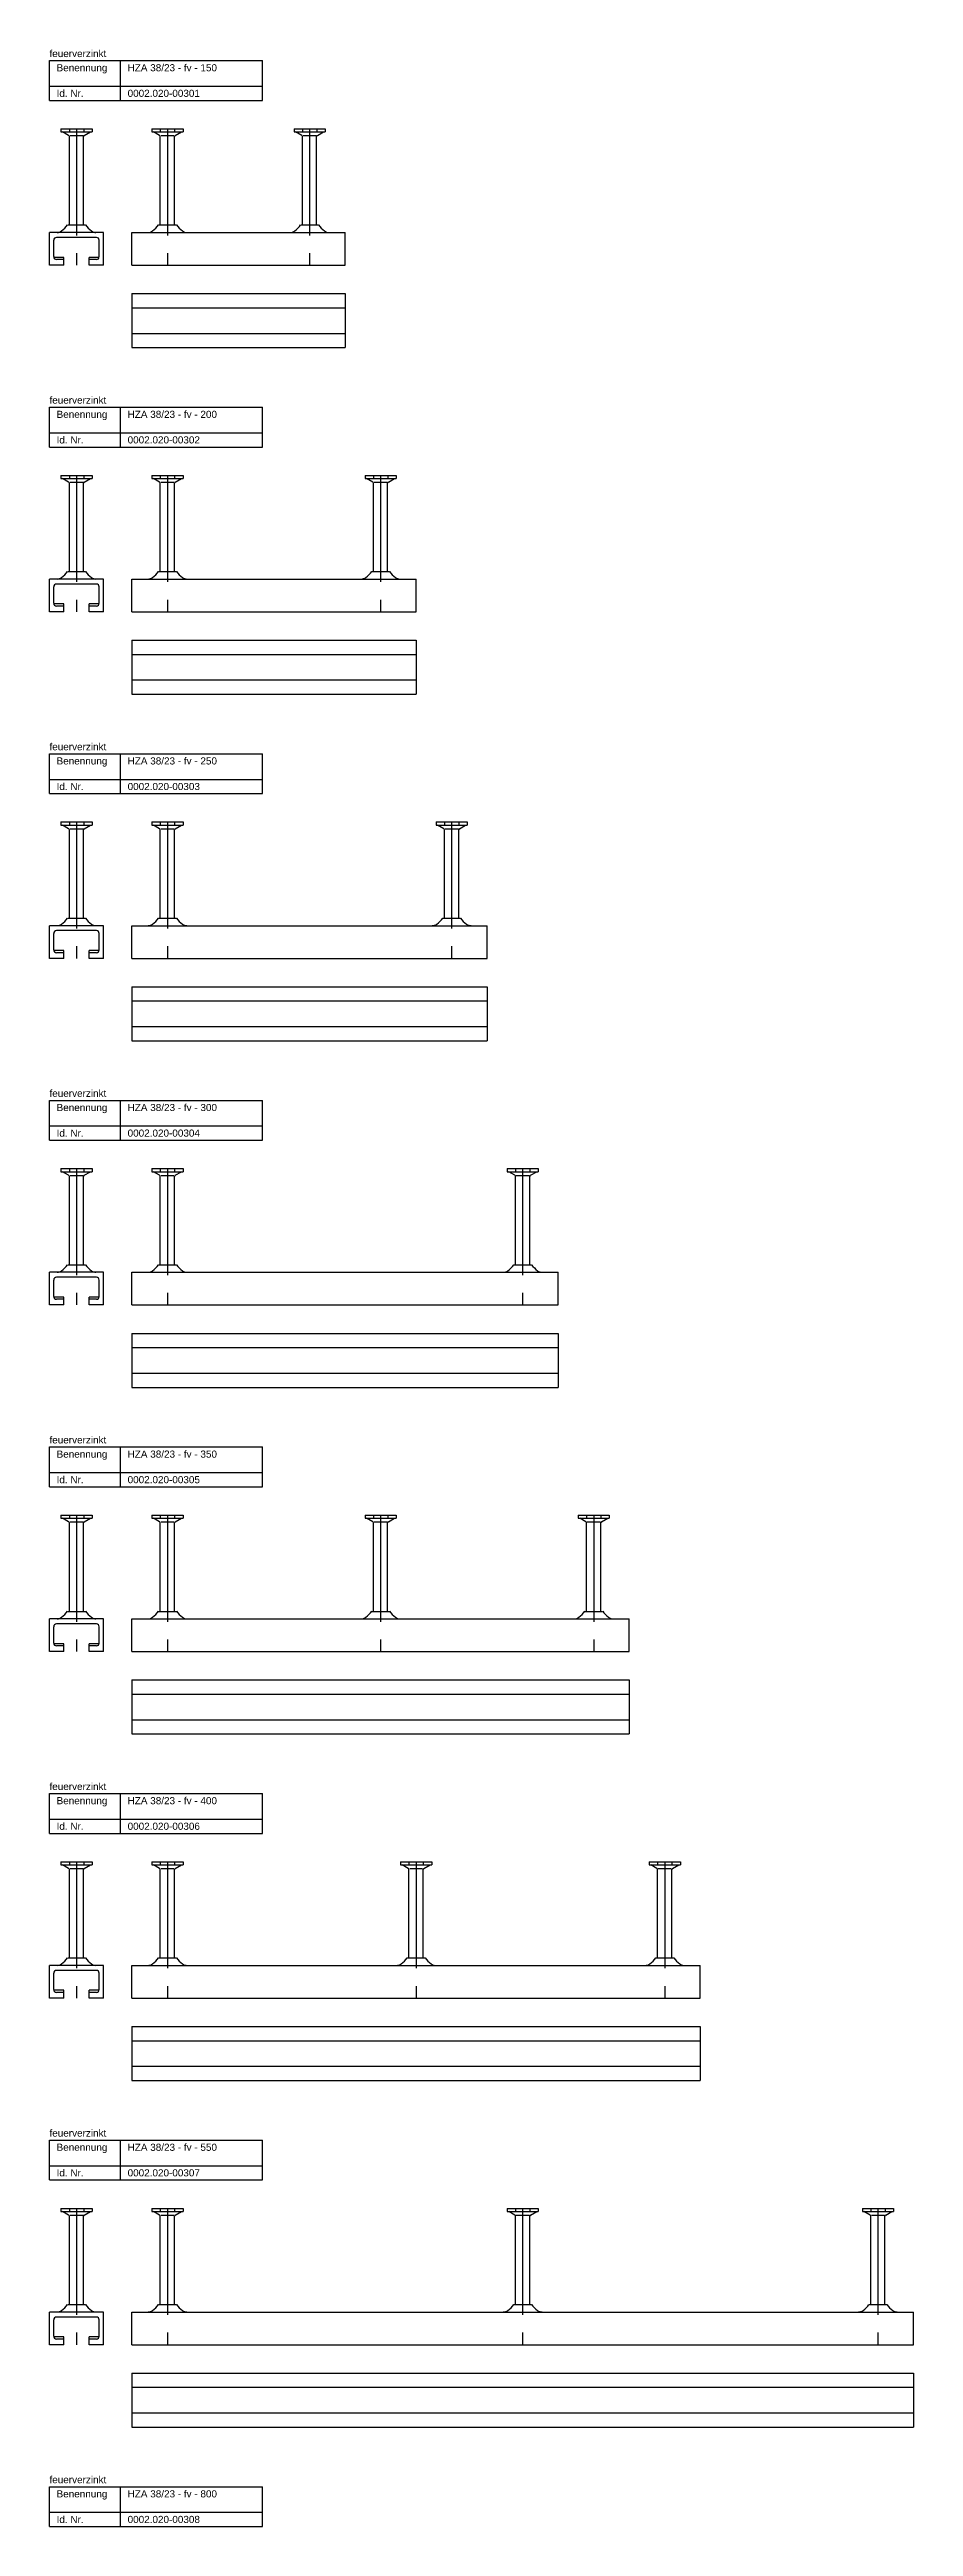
# Model space of a CAD drawing. Header units: millimetres. Extents: x -218 to 5910, y -4299 to 2743.
# Drawn here: x -218 to 390, y 999 to 2743 of the extents above; entities that cross this region are included whole.
import ezdxf

# ---------------------------------------------------------------- set-up
doc = ezdxf.new("R2010")
doc.units = ezdxf.units.MM
doc.header["$LTSCALE"] = 10
doc.linetypes.add('MITTE2', pattern=[1.125, 0.75, -0.125, 0.125, -0.125])
doc.layers.add('HALFEN', color=2, linetype='CONTINUOUS')
doc.styles.add('ARIAL50', font='ARIAL.TTF', dxfattribs={"height": 5})

msp = doc.modelspace()

# ---------------------------------------------------------------- linework, layer by layer
at = {"layer": 'HALFEN'}
for p, q in [((-217.8, 2735.2), (-67.8, 2735.2)), ((-217.8, 2707.2), (-217.8, 2735.2)), ((-167.8, 2707.2), (-167.8, 2735.2)), ((-67.8, 2707.2), (-67.8, 2735.2)), ((-217.8, 2717.2), (-67.8, 2717.2)), ((-217.8, 2707.2), (-67.8, 2707.2)), ((-209.7, 2687.2), (-187.8, 2687.2)), ((-209.7, 2687.2), (-209.7, 2685)), ((-203.8, 2687.2), (-203.8, 2685)), ((-193.7, 2687.2), (-193.7, 2685)), ((-187.8, 2687.2), (-187.8, 2685)), ((-145.7, 2687.2), (-123.8, 2687.2)), ((-145.7, 2687.2), (-145.7, 2685)), ((-139.8, 2687.2), (-139.8, 2685)), ((-129.7, 2687.2), (-129.7, 2685)), ((-123.8, 2687.2), (-123.8, 2685)), ((-45.7, 2687.2), (-23.8, 2687.2)), ((-45.7, 2687.2), (-45.7, 2685)), ((-39.8, 2687.2), (-39.8, 2685)), ((-29.7, 2687.2), (-29.7, 2685)), ((-23.8, 2687.2), (-23.8, 2685)), ((-209.7, 2685), (-187.8, 2685)), ((-204.3, 2682.5), (-208.6, 2685)), ((-203.8, 2619.5), (-203.8, 2681.7)), ((-194.2, 2682.2), (-203.3, 2682.2)), ((-193.8, 2619.5), (-193.8, 2681.7)), ((-193.3, 2682.5), (-188.9, 2685)), ((-145.7, 2685), (-123.8, 2685)), ((-140.3, 2682.5), (-144.6, 2685)), ((-139.8, 2619.5), (-139.8, 2681.7)), ((-130.2, 2682.2), (-139.3, 2682.2)), ((-129.8, 2619.5), (-129.8, 2681.7)), ((-129.3, 2682.5), (-124.9, 2685)), ((-45.7, 2685), (-23.8, 2685)), ((-40.2, 2682.5), (-44.6, 2685)), ((-39.8, 2619.5), (-39.8, 2681.7)), ((-30.2, 2682.2), (-39.3, 2682.2)), ((-29.8, 2619.5), (-29.8, 2681.7)), ((-29.2, 2682.5), (-24.9, 2685)), ((-205, 2619.5), (-192.5, 2619.5)), ((-141, 2619.5), (-128.5, 2619.5)), ((-41, 2619.5), (-28.5, 2619.5)), ((-179.8, 2614.2), (-217.8, 2614.2)), ((-217.8, 2591.2), (-217.8, 2614.2)), ((-214.8, 2597.2), (-214.8, 2608.7)), ((-184.8, 2610.7), (-212.8, 2610.7)), ((-182.8, 2597.2), (-182.8, 2608.7)), ((-179.8, 2591.2), (-179.8, 2614.2)), ((-159.8, 2614.2), (-9.8, 2614.2)), ((-159.8, 2591.2), (-159.8, 2614.2)), ((-9.8, 2591.2), (-9.8, 2614.2)), ((-207.8, 2591.2), (-217.8, 2591.2)), ((-207.8, 2596.7), (-214.7, 2596.7)), ((-207.8, 2595.2), (-212.8, 2595.2)), ((-207.8, 2591.2), (-207.8, 2596.7)), ((-189.8, 2591.2), (-189.8, 2596.7)), ((-184.8, 2595.2), (-189.8, 2595.2)), ((-179.8, 2591.2), (-189.8, 2591.2)), ((-182.8, 2596.7), (-189.8, 2596.7)), ((-159.8, 2591.2), (-9.8, 2591.2)), ((-159.8, 2571.2), (-9.8, 2571.2)), ((-159.8, 2571.2), (-159.8, 2533.2)), ((-9.8, 2571.2), (-9.8, 2533.2)), ((-159.8, 2561.2), (-9.8, 2561.2)), ((-159.8, 2543.2), (-9.8, 2543.2)), ((-159.8, 2533.2), (-9.8, 2533.2)), ((-217.8, 2491.2), (-67.8, 2491.2)), ((-217.8, 2463.2), (-217.8, 2491.2)), ((-167.8, 2463.2), (-167.8, 2491.2)), ((-67.8, 2463.2), (-67.8, 2491.2)), ((-217.8, 2473.2), (-67.8, 2473.2)), ((-217.8, 2463.2), (-67.8, 2463.2)), ((-209.7, 2443.2), (-187.8, 2443.2)), ((-209.7, 2443.2), (-209.7, 2441)), ((-203.8, 2443.2), (-203.8, 2441)), ((-193.7, 2443.2), (-193.7, 2441)), ((-187.8, 2443.2), (-187.8, 2441)), ((-145.7, 2443.2), (-123.8, 2443.2)), ((-145.7, 2443.2), (-145.7, 2441)), ((-139.8, 2443.2), (-139.8, 2441)), ((-129.7, 2443.2), (-129.7, 2441)), ((-123.8, 2443.2), (-123.8, 2441)), ((4.3, 2443.2), (26.2, 2443.2)), ((4.3, 2443.2), (4.3, 2441)), ((10.2, 2443.2), (10.2, 2441)), ((20.3, 2443.2), (20.3, 2441)), ((26.2, 2443.2), (26.2, 2441)), ((-209.7, 2441), (-187.8, 2441)), ((-204.3, 2438.5), (-208.6, 2441)), ((-203.8, 2375.5), (-203.8, 2437.7)), ((-194.2, 2438.2), (-203.3, 2438.2)), ((-193.8, 2375.5), (-193.8, 2437.7)), ((-193.3, 2438.5), (-188.9, 2441)), ((-145.7, 2441), (-123.8, 2441)), ((-140.3, 2438.5), (-144.6, 2441)), ((-139.8, 2375.5), (-139.8, 2437.7)), ((-130.2, 2438.2), (-139.3, 2438.2)), ((-129.8, 2375.5), (-129.8, 2437.7)), ((-129.3, 2438.5), (-124.9, 2441)), ((4.3, 2441), (26.2, 2441)), ((9.7, 2438.5), (5.4, 2441)), ((10.2, 2375.5), (10.2, 2437.7)), ((19.8, 2438.2), (10.7, 2438.2)), ((20.2, 2375.5), (20.2, 2437.7)), ((20.7, 2438.5), (25.1, 2441)), ((-205, 2375.5), (-192.5, 2375.5)), ((-141, 2375.5), (-128.5, 2375.5)), ((9, 2375.5), (21.5, 2375.5)), ((-179.8, 2370.2), (-217.8, 2370.2)), ((-217.8, 2347.2), (-217.8, 2370.2)), ((-214.8, 2353.2), (-214.8, 2364.7)), ((-184.8, 2366.7), (-212.8, 2366.7)), ((-182.8, 2353.2), (-182.8, 2364.7)), ((-179.8, 2347.2), (-179.8, 2370.2)), ((-159.8, 2370.2), (40.2, 2370.2)), ((-159.8, 2347.2), (-159.8, 2370.2)), ((40.2, 2347.2), (40.2, 2370.2)), ((-207.8, 2347.2), (-217.8, 2347.2)), ((-207.8, 2352.7), (-214.7, 2352.7)), ((-207.8, 2351.2), (-212.8, 2351.2)), ((-207.8, 2347.2), (-207.8, 2352.7)), ((-182.8, 2352.7), (-189.8, 2352.7)), ((-189.8, 2347.2), (-189.8, 2352.7)), ((-184.8, 2351.2), (-189.8, 2351.2)), ((-179.8, 2347.2), (-189.8, 2347.2)), ((-159.8, 2347.2), (40.2, 2347.2)), ((-159.8, 2327.2), (40.2, 2327.2)), ((-159.8, 2327.2), (-159.8, 2289.2)), ((40.2, 2327.2), (40.2, 2289.2)), ((-159.8, 2317.2), (40.2, 2317.2)), ((-159.8, 2299.2), (40.2, 2299.2)), ((-159.8, 2289.2), (40.2, 2289.2)), ((-217.8, 2247.2), (-67.8, 2247.2)), ((-217.8, 2219.2), (-217.8, 2247.2)), ((-167.8, 2219.2), (-167.8, 2247.2)), ((-67.8, 2219.2), (-67.8, 2247.2)), ((-217.8, 2229.2), (-67.8, 2229.2)), ((-217.8, 2219.2), (-67.8, 2219.2)), ((-209.7, 2199.2), (-187.8, 2199.2)), ((-209.7, 2199.2), (-209.7, 2197)), ((-203.8, 2199.2), (-203.8, 2197)), ((-193.7, 2199.2), (-193.7, 2197)), ((-187.8, 2199.2), (-187.8, 2197)), ((-145.7, 2199.2), (-123.8, 2199.2)), ((-145.7, 2199.2), (-145.7, 2197)), ((-139.8, 2199.2), (-139.8, 2197)), ((-129.7, 2199.2), (-129.7, 2197)), ((-123.8, 2199.2), (-123.8, 2197)), ((54.3, 2199.2), (76.2, 2199.2)), ((54.3, 2199.2), (54.3, 2197)), ((60.2, 2199.2), (60.2, 2197)), ((70.3, 2199.2), (70.3, 2197)), ((76.2, 2199.2), (76.2, 2197)), ((-209.7, 2197), (-187.8, 2197)), ((-204.3, 2194.5), (-208.6, 2197)), ((-203.8, 2131.5), (-203.8, 2193.7)), ((-194.2, 2194.2), (-203.3, 2194.2)), ((-193.8, 2131.5), (-193.8, 2193.7)), ((-193.3, 2194.5), (-188.9, 2197)), ((-145.7, 2197), (-123.8, 2197)), ((-140.3, 2194.5), (-144.6, 2197)), ((-139.8, 2131.5), (-139.8, 2193.7)), ((-130.2, 2194.2), (-139.3, 2194.2)), ((-129.8, 2131.5), (-129.8, 2193.7)), ((-129.3, 2194.5), (-124.9, 2197)), ((54.3, 2197), (76.2, 2197)), ((59.7, 2194.5), (55.4, 2197)), ((60.2, 2131.5), (60.2, 2193.7)), ((69.8, 2194.2), (60.7, 2194.2)), ((70.2, 2131.5), (70.2, 2193.7)), ((70.7, 2194.5), (75.1, 2197)), ((-205, 2131.5), (-192.5, 2131.5)), ((-141, 2131.5), (-128.5, 2131.5)), ((59, 2131.5), (71.5, 2131.5)), ((-179.8, 2126.2), (-217.8, 2126.2)), ((-217.8, 2103.2), (-217.8, 2126.2)), ((-214.8, 2109.2), (-214.8, 2120.7)), ((-184.8, 2122.7), (-212.8, 2122.7)), ((-182.8, 2109.2), (-182.8, 2120.7)), ((-179.8, 2103.2), (-179.8, 2126.2)), ((-159.8, 2126.2), (90.2, 2126.2)), ((-159.8, 2103.2), (-159.8, 2126.2)), ((90.2, 2103.2), (90.2, 2126.2)), ((-207.8, 2103.2), (-217.8, 2103.2)), ((-207.8, 2108.7), (-214.7, 2108.7)), ((-207.8, 2107.2), (-212.8, 2107.2)), ((-207.8, 2103.2), (-207.8, 2108.7)), ((-189.8, 2103.2), (-189.8, 2108.7)), ((-182.8, 2108.7), (-189.8, 2108.7)), ((-184.8, 2107.2), (-189.8, 2107.2)), ((-179.8, 2103.2), (-189.8, 2103.2)), ((-159.8, 2103.2), (90.2, 2103.2)), ((-159.8, 2083.2), (90.2, 2083.2)), ((-159.8, 2083.2), (-159.8, 2045.2)), ((90.2, 2083.2), (90.2, 2045.2)), ((-159.8, 2073.2), (90.2, 2073.2)), ((-159.8, 2055.2), (90.2, 2055.2)), ((-159.8, 2045.2), (90.2, 2045.2)), ((-217.8, 2003.2), (-67.8, 2003.2)), ((-217.8, 1975.2), (-217.8, 2003.2)), ((-167.8, 1975.2), (-167.8, 2003.2)), ((-67.8, 1975.2), (-67.8, 2003.2)), ((-217.8, 1985.2), (-67.8, 1985.2)), ((-217.8, 1975.2), (-67.8, 1975.2)), ((-209.7, 1955.2), (-187.8, 1955.2)), ((-209.7, 1955.2), (-209.7, 1953)), ((-209.7, 1953), (-187.8, 1953)), ((-204.3, 1950.5), (-208.6, 1953)), ((-203.8, 1955.2), (-203.8, 1953)), ((-193.7, 1955.2), (-193.7, 1953)), ((-193.3, 1950.5), (-188.9, 1953)), ((-187.8, 1955.2), (-187.8, 1953)), ((-145.7, 1955.2), (-123.8, 1955.2)), ((-145.7, 1955.2), (-145.7, 1953)), ((-145.7, 1953), (-123.8, 1953)), ((-140.3, 1950.5), (-144.6, 1953)), ((-139.8, 1955.2), (-139.8, 1953)), ((-129.7, 1955.2), (-129.7, 1953)), ((-129.3, 1950.5), (-124.9, 1953)), ((-123.8, 1955.2), (-123.8, 1953)), ((104.3, 1955.2), (126.2, 1955.2)), ((104.3, 1955.2), (104.3, 1953)), ((104.3, 1953), (126.2, 1953)), ((109.7, 1950.5), (105.4, 1953)), ((110.2, 1955.2), (110.2, 1953)), ((120.3, 1955.2), (120.3, 1953)), ((120.7, 1950.5), (125.1, 1953)), ((126.2, 1955.2), (126.2, 1953)), ((-203.8, 1887.5), (-203.8, 1949.7)), ((-194.2, 1950.2), (-203.3, 1950.2)), ((-193.8, 1887.5), (-193.8, 1949.7)), ((-139.8, 1887.5), (-139.8, 1949.7)), ((-130.2, 1950.2), (-139.3, 1950.2)), ((-129.8, 1887.5), (-129.8, 1949.7)), ((110.2, 1887.5), (110.2, 1949.7)), ((119.8, 1950.2), (110.7, 1950.2)), ((120.2, 1887.5), (120.2, 1949.7)), ((-205, 1887.5), (-192.5, 1887.5)), ((-141, 1887.5), (-128.5, 1887.5)), ((109, 1887.5), (121.5, 1887.5)), ((-179.8, 1882.2), (-217.8, 1882.2)), ((-217.8, 1859.2), (-217.8, 1882.2)), ((-214.8, 1865.2), (-214.8, 1876.7)), ((-184.8, 1878.7), (-212.8, 1878.7)), ((-182.8, 1865.2), (-182.8, 1876.7)), ((-179.8, 1859.2), (-179.8, 1882.2)), ((-159.8, 1882.2), (140.2, 1882.2)), ((-159.8, 1859.2), (-159.8, 1882.2)), ((140.2, 1859.2), (140.2, 1882.2)), ((-207.8, 1859.2), (-217.8, 1859.2)), ((-207.8, 1864.7), (-214.7, 1864.7)), ((-207.8, 1863.2), (-212.8, 1863.2)), ((-207.8, 1859.2), (-207.8, 1864.7)), ((-189.8, 1859.2), (-189.8, 1864.7)), ((-182.8, 1864.7), (-189.8, 1864.7)), ((-184.8, 1863.2), (-189.8, 1863.2)), ((-179.8, 1859.2), (-189.8, 1859.2)), ((-159.8, 1859.2), (140.2, 1859.2)), ((-159.8, 1839.2), (140.2, 1839.2)), ((-159.8, 1839.2), (-159.8, 1801.2)), ((140.2, 1839.2), (140.2, 1801.2)), ((-159.8, 1829.2), (140.2, 1829.2)), ((-159.8, 1811.2), (140.2, 1811.2)), ((-159.8, 1801.2), (140.2, 1801.2)), ((-217.8, 1759.2), (-67.8, 1759.2)), ((-217.8, 1731.2), (-217.8, 1759.2)), ((-167.8, 1731.2), (-167.8, 1759.2)), ((-67.8, 1731.2), (-67.8, 1759.2)), ((-217.8, 1741.2), (-67.8, 1741.2)), ((-217.8, 1731.2), (-67.8, 1731.2)), ((-209.7, 1711.2), (-187.8, 1711.2)), ((-209.7, 1711.2), (-209.7, 1709)), ((-209.7, 1709), (-187.8, 1709)), ((-204.3, 1706.5), (-208.6, 1709)), ((-203.8, 1711.2), (-203.8, 1709)), ((-193.7, 1711.2), (-193.7, 1709)), ((-193.3, 1706.5), (-188.9, 1709)), ((-187.8, 1711.2), (-187.8, 1709)), ((-145.7, 1711.2), (-123.8, 1711.2)), ((-145.7, 1711.2), (-145.7, 1709)), ((-145.7, 1709), (-123.8, 1709)), ((-140.3, 1706.5), (-144.6, 1709)), ((-139.8, 1711.2), (-139.8, 1709)), ((-129.7, 1711.2), (-129.7, 1709)), ((-129.3, 1706.5), (-124.9, 1709)), ((-123.8, 1711.2), (-123.8, 1709)), ((4.3, 1711.2), (26.2, 1711.2)), ((4.3, 1711.2), (4.3, 1709)), ((4.3, 1709), (26.2, 1709)), ((9.7, 1706.5), (5.4, 1709)), ((10.2, 1711.2), (10.2, 1709)), ((20.3, 1711.2), (20.3, 1709)), ((20.7, 1706.5), (25.1, 1709)), ((26.2, 1711.2), (26.2, 1709)), ((154.3, 1711.2), (176.2, 1711.2)), ((154.3, 1711.2), (154.3, 1709)), ((154.3, 1709), (176.2, 1709)), ((159.7, 1706.5), (155.4, 1709)), ((160.2, 1711.2), (160.2, 1709)), ((170.3, 1711.2), (170.3, 1709)), ((170.7, 1706.5), (175.1, 1709)), ((176.2, 1711.2), (176.2, 1709)), ((-203.8, 1643.5), (-203.8, 1705.7)), ((-194.2, 1706.2), (-203.3, 1706.2)), ((-193.8, 1643.5), (-193.8, 1705.7)), ((-139.8, 1643.5), (-139.8, 1705.7)), ((-130.2, 1706.2), (-139.3, 1706.2)), ((-129.8, 1643.5), (-129.8, 1705.7)), ((10.2, 1643.5), (10.2, 1705.7)), ((19.8, 1706.2), (10.7, 1706.2)), ((20.2, 1643.5), (20.2, 1705.7)), ((160.2, 1643.5), (160.2, 1705.7)), ((169.8, 1706.2), (160.7, 1706.2)), ((170.2, 1643.5), (170.2, 1705.7)), ((-205, 1643.5), (-192.5, 1643.5)), ((-141, 1643.5), (-128.5, 1643.5)), ((9, 1643.5), (21.5, 1643.5)), ((159, 1643.5), (171.5, 1643.5)), ((-179.8, 1638.2), (-217.8, 1638.2)), ((-217.8, 1615.2), (-217.8, 1638.2)), ((-214.8, 1621.2), (-214.8, 1632.7)), ((-184.8, 1634.7), (-212.8, 1634.7)), ((-182.8, 1621.2), (-182.8, 1632.7)), ((-179.8, 1615.2), (-179.8, 1638.2)), ((-159.8, 1638.2), (190.2, 1638.2)), ((-159.8, 1615.2), (-159.8, 1638.2)), ((190.2, 1615.2), (190.2, 1638.2)), ((-207.8, 1615.2), (-217.8, 1615.2)), ((-207.8, 1620.7), (-214.7, 1620.7)), ((-207.8, 1619.2), (-212.8, 1619.2)), ((-207.8, 1615.2), (-207.8, 1620.7)), ((-189.8, 1615.2), (-189.8, 1620.7)), ((-182.8, 1620.7), (-189.8, 1620.7)), ((-184.8, 1619.2), (-189.8, 1619.2)), ((-179.8, 1615.2), (-189.8, 1615.2)), ((-159.8, 1615.2), (190.2, 1615.2)), ((-159.8, 1595.2), (190.2, 1595.2)), ((-159.8, 1595.2), (-159.8, 1557.2)), ((190.2, 1595.2), (190.2, 1557.2)), ((-159.8, 1585.2), (190.2, 1585.2)), ((-159.8, 1567.2), (190.2, 1567.2)), ((-159.8, 1557.2), (190.2, 1557.2)), ((-217.8, 1515.2), (-67.8, 1515.2)), ((-217.8, 1487.2), (-217.8, 1515.2)), ((-167.8, 1487.2), (-167.8, 1515.2)), ((-67.8, 1487.2), (-67.8, 1515.2)), ((-217.8, 1497.2), (-67.8, 1497.2)), ((-217.8, 1487.2), (-67.8, 1487.2)), ((-209.7, 1467.2), (-187.8, 1467.2)), ((-209.7, 1467.2), (-209.7, 1465)), ((-209.7, 1465), (-187.8, 1465)), ((-204.3, 1462.5), (-208.6, 1465)), ((-203.8, 1467.2), (-203.8, 1465)), ((-193.7, 1467.2), (-193.7, 1465)), ((-193.3, 1462.5), (-188.9, 1465)), ((-187.8, 1467.2), (-187.8, 1465)), ((-145.7, 1467.2), (-123.8, 1467.2)), ((-145.7, 1467.2), (-145.7, 1465)), ((-145.7, 1465), (-123.8, 1465)), ((-140.3, 1462.5), (-144.6, 1465)), ((-139.8, 1467.2), (-139.8, 1465)), ((-129.7, 1467.2), (-129.7, 1465)), ((-129.3, 1462.5), (-124.9, 1465)), ((-123.8, 1467.2), (-123.8, 1465)), ((29.3, 1467.2), (51.2, 1467.2)), ((29.3, 1467.2), (29.3, 1465)), ((29.3, 1465), (51.2, 1465)), ((34.7, 1462.5), (30.4, 1465)), ((35.2, 1467.2), (35.2, 1465)), ((45.3, 1467.2), (45.3, 1465)), ((45.7, 1462.5), (50.1, 1465)), ((51.2, 1467.2), (51.2, 1465)), ((204.3, 1467.2), (226.2, 1467.2)), ((204.3, 1467.2), (204.3, 1465)), ((204.3, 1465), (226.2, 1465)), ((209.7, 1462.5), (205.4, 1465)), ((210.2, 1467.2), (210.2, 1465)), ((220.3, 1467.2), (220.3, 1465)), ((220.7, 1462.5), (225.1, 1465)), ((226.2, 1467.2), (226.2, 1465)), ((-203.8, 1399.5), (-203.8, 1461.7)), ((-194.2, 1462.2), (-203.3, 1462.2)), ((-193.8, 1399.5), (-193.8, 1461.7)), ((-139.8, 1399.5), (-139.8, 1461.7)), ((-130.2, 1462.2), (-139.3, 1462.2)), ((-129.8, 1399.5), (-129.8, 1461.7)), ((35.2, 1399.5), (35.2, 1461.7)), ((44.8, 1462.2), (35.7, 1462.2)), ((45.2, 1399.5), (45.2, 1461.7)), ((210.2, 1399.5), (210.2, 1461.7)), ((219.8, 1462.2), (210.7, 1462.2)), ((220.2, 1399.5), (220.2, 1461.7)), ((-205, 1399.5), (-192.5, 1399.5)), ((-141, 1399.5), (-128.5, 1399.5)), ((34, 1399.5), (46.5, 1399.5)), ((209, 1399.5), (221.5, 1399.5)), ((-179.8, 1394.2), (-217.8, 1394.2)), ((-217.8, 1371.2), (-217.8, 1394.2)), ((-214.8, 1377.2), (-214.8, 1388.7)), ((-184.8, 1390.7), (-212.8, 1390.7)), ((-182.8, 1377.2), (-182.8, 1388.7)), ((-179.8, 1371.2), (-179.8, 1394.2)), ((-159.8, 1394.2), (240.2, 1394.2)), ((-159.8, 1371.2), (-159.8, 1394.2)), ((240.2, 1371.2), (240.2, 1394.2)), ((-207.8, 1371.2), (-217.8, 1371.2)), ((-207.8, 1376.7), (-214.7, 1376.7)), ((-207.8, 1375.2), (-212.8, 1375.2)), ((-207.8, 1371.2), (-207.8, 1376.7)), ((-189.8, 1371.2), (-189.8, 1376.7)), ((-182.8, 1376.7), (-189.8, 1376.7)), ((-184.8, 1375.2), (-189.8, 1375.2)), ((-179.8, 1371.2), (-189.8, 1371.2)), ((-159.8, 1371.2), (240.2, 1371.2)), ((-159.8, 1351.2), (240.2, 1351.2)), ((-159.8, 1351.2), (-159.8, 1313.2)), ((240.2, 1351.2), (240.2, 1313.2)), ((-159.8, 1341.2), (240.2, 1341.2)), ((-159.8, 1323.2), (240.2, 1323.2)), ((-159.8, 1313.2), (240.2, 1313.2)), ((-217.8, 1271.2), (-67.8, 1271.2)), ((-217.8, 1243.2), (-217.8, 1271.2)), ((-167.8, 1243.2), (-167.8, 1271.2)), ((-67.8, 1243.2), (-67.8, 1271.2)), ((-217.8, 1253.2), (-67.8, 1253.2)), ((-217.8, 1243.2), (-67.8, 1243.2)), ((-209.7, 1223.2), (-187.8, 1223.2)), ((-209.7, 1223.2), (-209.7, 1221)), ((-209.7, 1221), (-187.8, 1221)), ((-204.3, 1218.5), (-208.6, 1221)), ((-203.8, 1223.2), (-203.8, 1221)), ((-193.7, 1223.2), (-193.7, 1221)), ((-193.3, 1218.5), (-188.9, 1221)), ((-187.8, 1223.2), (-187.8, 1221)), ((-145.7, 1223.2), (-123.8, 1223.2)), ((-145.7, 1223.2), (-145.7, 1221)), ((-145.7, 1221), (-123.8, 1221)), ((-140.3, 1218.5), (-144.6, 1221)), ((-139.8, 1223.2), (-139.8, 1221)), ((-129.7, 1223.2), (-129.7, 1221)), ((-129.3, 1218.5), (-124.9, 1221)), ((-123.8, 1223.2), (-123.8, 1221)), ((104.3, 1223.2), (126.2, 1223.2)), ((104.3, 1223.2), (104.3, 1221)), ((104.3, 1221), (126.2, 1221)), ((109.7, 1218.5), (105.4, 1221)), ((110.2, 1223.2), (110.2, 1221)), ((120.3, 1223.2), (120.3, 1221)), ((120.7, 1218.5), (125.1, 1221)), ((126.2, 1223.2), (126.2, 1221)), ((354.3, 1223.2), (376.2, 1223.2)), ((354.3, 1223.2), (354.3, 1221)), ((354.3, 1221), (376.2, 1221)), ((359.7, 1218.5), (355.4, 1221)), ((360.2, 1223.2), (360.2, 1221)), ((370.3, 1223.2), (370.3, 1221)), ((370.7, 1218.5), (375.1, 1221)), ((376.2, 1223.2), (376.2, 1221)), ((-203.8, 1155.5), (-203.8, 1217.7)), ((-194.2, 1218.2), (-203.3, 1218.2)), ((-193.8, 1155.5), (-193.8, 1217.7)), ((-139.8, 1155.5), (-139.8, 1217.7)), ((-130.2, 1218.2), (-139.3, 1218.2)), ((-129.8, 1155.5), (-129.8, 1217.7)), ((110.2, 1155.5), (110.2, 1217.7)), ((119.8, 1218.2), (110.7, 1218.2)), ((120.2, 1155.5), (120.2, 1217.7)), ((360.2, 1155.5), (360.2, 1217.7)), ((369.8, 1218.2), (360.7, 1218.2)), ((370.2, 1155.5), (370.2, 1217.7)), ((-205, 1155.5), (-192.5, 1155.5)), ((-141, 1155.5), (-128.5, 1155.5)), ((109, 1155.5), (121.5, 1155.5)), ((359, 1155.5), (371.5, 1155.5)), ((-179.8, 1150.2), (-217.8, 1150.2)), ((-217.8, 1127.2), (-217.8, 1150.2)), ((-214.8, 1133.2), (-214.8, 1144.7)), ((-184.8, 1146.7), (-212.8, 1146.7)), ((-182.8, 1133.2), (-182.8, 1144.7)), ((-179.8, 1127.2), (-179.8, 1150.2)), ((-159.8, 1150.2), (390.2, 1150.2)), ((-159.8, 1127.2), (-159.8, 1150.2)), ((390.2, 1127.2), (390.2, 1150.2)), ((-207.8, 1127.2), (-217.8, 1127.2)), ((-207.8, 1132.7), (-214.7, 1132.7)), ((-207.8, 1131.2), (-212.8, 1131.2)), ((-207.8, 1127.2), (-207.8, 1132.7)), ((-189.8, 1127.2), (-189.8, 1132.7)), ((-182.8, 1132.7), (-189.8, 1132.7)), ((-184.8, 1131.2), (-189.8, 1131.2)), ((-179.8, 1127.2), (-189.8, 1127.2)), ((-159.8, 1127.2), (390.2, 1127.2)), ((-159.8, 1107.2), (390.2, 1107.2)), ((-159.8, 1107.2), (-159.8, 1069.2)), ((390.2, 1107.2), (390.2, 1069.2)), ((-159.8, 1097.2), (390.2, 1097.2)), ((-159.8, 1079.2), (390.2, 1079.2)), ((-159.8, 1069.2), (390.2, 1069.2)), ((-217.8, 1027.2), (-67.8, 1027.2)), ((-217.8, 999.2), (-217.8, 1027.2)), ((-167.8, 999.2), (-167.8, 1027.2)), ((-67.8, 999.2), (-67.8, 1027.2)), ((-217.8, 1009.2), (-67.8, 1009.2)), ((-217.8, 999.2), (-67.8, 999.2))]:
    msp.add_line(p, q, dxfattribs=at)
at = {"layer": 'HALFEN', "color": 1, "linetype": 'MITTE2', "ltscale": 10}
for p, q in [((-198.8, 2687.2), (-198.8, 2591.2)), ((-134.8, 2687.2), (-134.8, 2591.2)), ((-34.8, 2687.2), (-34.8, 2591.2)), ((-198.8, 2443.2), (-198.8, 2347.2)), ((-134.8, 2443.2), (-134.8, 2347.2)), ((15.2, 2443.2), (15.2, 2347.2)), ((-198.8, 2199.2), (-198.8, 2103.2)), ((-134.8, 2199.2), (-134.8, 2103.2)), ((65.2, 2199.2), (65.2, 2103.2)), ((-198.8, 1955.2), (-198.8, 1859.2)), ((-134.8, 1955.2), (-134.8, 1859.2)), ((115.2, 1955.2), (115.2, 1859.2)), ((-198.8, 1711.2), (-198.8, 1615.2)), ((-134.8, 1711.2), (-134.8, 1615.2)), ((15.2, 1711.2), (15.2, 1615.2)), ((165.2, 1711.2), (165.2, 1615.2)), ((-198.8, 1467.2), (-198.8, 1371.2)), ((-134.8, 1467.2), (-134.8, 1371.2)), ((40.2, 1467.2), (40.2, 1371.2)), ((215.2, 1467.2), (215.2, 1371.2)), ((-198.8, 1223.2), (-198.8, 1127.2)), ((-134.8, 1223.2), (-134.8, 1127.2)), ((115.2, 1223.2), (115.2, 1127.2)), ((365.2, 1223.2), (365.2, 1127.2))]:
    msp.add_line(p, q, dxfattribs=at)
at = {"layer": 'HALFEN'}
for centre, radius, start, end in [((-204.8, 2681.7), 1, 0, 60), ((-192.8, 2681.7), 1, 120, 180), ((-140.8, 2681.7), 1, 0, 60), ((-128.8, 2681.7), 1, 120, 180), ((-40.8, 2681.7), 1, 0, 60), ((-28.8, 2681.7), 1, 120, 180), ((-219.3, 2629.5), 17.4, 305.3444, 325.0185), ((-178.2, 2629.5), 17.4, 214.9815, 234.6556), ((-155.3, 2629.5), 17.4, 305.3444, 325.0185), ((-114.2, 2629.5), 17.4, 214.9815, 234.6556), ((-55.3, 2629.5), 17.4, 305.3444, 325.0185), ((-14.2, 2629.5), 17.4, 214.9815, 234.6556), ((-212.8, 2608.7), 2, 90, 180), ((-212.4, 2619.8), 5.54, 270, 305.3444), ((-185.1, 2619.8), 5.54, 234.6556, 270), ((-184.8, 2608.7), 2, 0, 90), ((-148.4, 2619.8), 5.54, 270, 305.3444), ((-121.1, 2619.8), 5.54, 234.6556, 270), ((-48.4, 2619.8), 5.54, 270, 305.3444), ((-21.1, 2619.8), 5.54, 234.6556, 270), ((-212.8, 2597.2), 2, 180, 270), ((-184.8, 2597.2), 2, 270, 0), ((-204.8, 2437.7), 1, 0, 60), ((-192.8, 2437.7), 1, 120, 180), ((-140.8, 2437.7), 1, 0, 60), ((-128.8, 2437.7), 1, 120, 180), ((9.2, 2437.7), 1, 0, 60), ((21.2, 2437.7), 1, 120, 180), ((-219.3, 2385.5), 17.4, 305.3444, 325.0185), ((-178.2, 2385.5), 17.4, 214.9815, 234.6556), ((-155.3, 2385.5), 17.4, 305.3444, 325.0185), ((-114.2, 2385.5), 17.4, 214.9815, 234.6556), ((-5.3, 2385.5), 17.4, 305.3444, 325.0185), ((35.8, 2385.5), 17.4, 214.9815, 234.6556), ((-212.8, 2364.7), 2, 90, 180), ((-212.4, 2375.8), 5.54, 270, 305.3444), ((-185.1, 2375.8), 5.54, 234.6556, 270), ((-184.8, 2364.7), 2, 0, 90), ((-148.4, 2375.8), 5.54, 270, 305.3444), ((-121.1, 2375.8), 5.54, 234.6556, 270), ((1.6, 2375.8), 5.54, 270, 305.3444), ((28.9, 2375.8), 5.54, 234.6556, 270), ((-212.8, 2353.2), 2, 180, 270), ((-184.8, 2353.2), 2, 270, 0), ((-204.8, 2193.7), 1, 0, 60), ((-192.8, 2193.7), 1, 120, 180), ((-140.8, 2193.7), 1, 0, 60), ((-128.8, 2193.7), 1, 120, 180), ((59.2, 2193.7), 1, 0, 60), ((71.2, 2193.7), 1, 120, 180), ((-219.3, 2141.5), 17.4, 305.3444, 325.0185), ((-178.2, 2141.5), 17.4, 214.9815, 234.6556), ((-155.3, 2141.5), 17.4, 305.3444, 325.0185), ((-114.2, 2141.5), 17.4, 214.9815, 234.6556), ((44.7, 2141.5), 17.4, 305.3444, 325.0185), ((85.8, 2141.5), 17.4, 214.9815, 234.6556), ((-212.8, 2120.7), 2, 90, 180), ((-212.4, 2131.8), 5.54, 270, 305.3444), ((-185.1, 2131.8), 5.54, 234.6556, 270), ((-184.8, 2120.7), 2, 0, 90), ((-148.4, 2131.8), 5.54, 270, 305.3444), ((-121.1, 2131.8), 5.54, 234.6556, 270), ((51.6, 2131.8), 5.54, 270, 305.3444), ((78.9, 2131.8), 5.54, 234.6556, 270), ((-212.8, 2109.2), 2, 180, 270), ((-184.8, 2109.2), 2, 270, 0), ((-204.8, 1949.7), 1, 0, 60), ((-192.8, 1949.7), 1, 120, 180), ((-140.8, 1949.7), 1, 0, 60), ((-128.8, 1949.7), 1, 120, 180), ((109.2, 1949.7), 1, 0, 60), ((121.2, 1949.7), 1, 120, 180), ((-212.4, 1887.8), 5.54, 270, 305.3444), ((-219.3, 1897.5), 17.4, 305.3444, 325.0185), ((-178.2, 1897.5), 17.4, 214.9815, 234.6556), ((-185.1, 1887.8), 5.54, 234.6556, 270), ((-148.4, 1887.8), 5.54, 270, 305.3444), ((-155.3, 1897.5), 17.4, 305.3444, 325.0185), ((-114.2, 1897.5), 17.4, 214.9815, 234.6556), ((-121.1, 1887.8), 5.54, 234.6556, 270), ((101.6, 1887.8), 5.54, 270, 305.3444), ((94.7, 1897.5), 17.4, 305.3444, 325.0185), ((135.8, 1897.5), 17.4, 214.9815, 234.6556), ((128.9, 1887.8), 5.54, 234.6556, 270), ((-212.8, 1876.7), 2, 90, 180), ((-184.8, 1876.7), 2, 0, 90), ((-212.8, 1865.2), 2, 180, 270), ((-184.8, 1865.2), 2, 270, 0), ((-204.8, 1705.7), 1, 0, 60), ((-192.8, 1705.7), 1, 120, 180), ((-140.8, 1705.7), 1, 0, 60), ((-128.8, 1705.7), 1, 120, 180), ((9.2, 1705.7), 1, 0, 60), ((21.2, 1705.7), 1, 120, 180), ((159.2, 1705.7), 1, 0, 60), ((171.2, 1705.7), 1, 120, 180), ((-212.4, 1643.8), 5.54, 270, 305.3444), ((-219.3, 1653.5), 17.4, 305.3444, 325.0185), ((-178.2, 1653.5), 17.4, 214.9815, 234.6556), ((-185.1, 1643.8), 5.54, 234.6556, 270), ((-148.4, 1643.8), 5.54, 270, 305.3444), ((-155.3, 1653.5), 17.4, 305.3444, 325.0185), ((-114.2, 1653.5), 17.4, 214.9815, 234.6556), ((-121.1, 1643.8), 5.54, 234.6556, 270), ((1.6, 1643.8), 5.54, 270, 305.3444), ((-5.3, 1653.5), 17.4, 305.3444, 325.0185), ((35.8, 1653.5), 17.4, 214.9815, 234.6556), ((28.9, 1643.8), 5.54, 234.6556, 270), ((151.6, 1643.8), 5.54, 270, 305.3444), ((144.7, 1653.5), 17.4, 305.3444, 325.0185), ((185.8, 1653.5), 17.4, 214.9815, 234.6556), ((178.9, 1643.8), 5.54, 234.6556, 270), ((-212.8, 1632.7), 2, 90, 180), ((-184.8, 1632.7), 2, 0, 90), ((-212.8, 1621.2), 2, 180, 270), ((-184.8, 1621.2), 2, 270, 0), ((-204.8, 1461.7), 1, 0, 60), ((-192.8, 1461.7), 1, 120, 180), ((-140.8, 1461.7), 1, 0, 60), ((-128.8, 1461.7), 1, 120, 180), ((34.2, 1461.7), 1, 0, 60), ((46.2, 1461.7), 1, 120, 180), ((209.2, 1461.7), 1, 0, 60), ((221.2, 1461.7), 1, 120, 180), ((-212.4, 1399.8), 5.54, 270, 305.3444), ((-219.3, 1409.5), 17.4, 305.3444, 325.0185), ((-178.2, 1409.5), 17.4, 214.9815, 234.6556), ((-185.1, 1399.8), 5.54, 234.6556, 270), ((-148.4, 1399.8), 5.54, 270, 305.3444), ((-155.3, 1409.5), 17.4, 305.3444, 325.0185), ((-114.2, 1409.5), 17.4, 214.9815, 234.6556), ((-121.1, 1399.8), 5.54, 234.6556, 270), ((26.6, 1399.8), 5.54, 270, 305.3444), ((19.7, 1409.5), 17.4, 305.3444, 325.0185), ((60.8, 1409.5), 17.4, 214.9815, 234.6556), ((53.9, 1399.8), 5.54, 234.6556, 270), ((201.6, 1399.8), 5.54, 270, 305.3444), ((194.7, 1409.5), 17.4, 305.3444, 325.0185), ((235.8, 1409.5), 17.4, 214.9815, 234.6556), ((228.9, 1399.8), 5.54, 234.6556, 270), ((-212.8, 1388.7), 2, 90, 180), ((-184.8, 1388.7), 2, 0, 90), ((-212.8, 1377.2), 2, 180, 270), ((-184.8, 1377.2), 2, 270, 0), ((-204.8, 1217.7), 1, 0, 60), ((-192.8, 1217.7), 1, 120, 180), ((-140.8, 1217.7), 1, 0, 60), ((-128.8, 1217.7), 1, 120, 180), ((109.2, 1217.7), 1, 0, 60), ((121.2, 1217.7), 1, 120, 180), ((359.2, 1217.7), 1, 0, 60), ((371.2, 1217.7), 1, 120, 180), ((-212.4, 1155.8), 5.54, 270, 305.3444), ((-219.3, 1165.5), 17.4, 305.3444, 325.0185), ((-178.2, 1165.5), 17.4, 214.9815, 234.6556), ((-185.1, 1155.8), 5.54, 234.6556, 270), ((-148.4, 1155.8), 5.54, 270, 305.3444), ((-155.3, 1165.5), 17.4, 305.3444, 325.0185), ((-114.2, 1165.5), 17.4, 214.9815, 234.6556), ((-121.1, 1155.8), 5.54, 234.6556, 270), ((101.6, 1155.8), 5.54, 270, 305.3444), ((94.7, 1165.5), 17.4, 305.3444, 325.0185), ((135.8, 1165.5), 17.4, 214.9815, 234.6556), ((128.9, 1155.8), 5.54, 234.6556, 270), ((351.6, 1155.8), 5.54, 270, 305.3444), ((344.7, 1165.5), 17.4, 305.3444, 325.0185), ((385.8, 1165.5), 17.4, 214.9815, 234.6556), ((378.9, 1155.8), 5.54, 234.6556, 270), ((-212.8, 1144.7), 2, 90, 180), ((-184.8, 1144.7), 2, 0, 90), ((-212.8, 1133.2), 2, 180, 270), ((-184.8, 1133.2), 2, 270, 0)]:
    msp.add_arc(centre, radius, start, end, dxfattribs=at)

# ---------------------------------------------------------------- texts
at = {"layer": 'HALFEN', "style": 'ARIAL50'}
for s, p in [('feuerverzinkt', (-217.8, 2737.7)), ('Benennung', (-212.8, 2727.7)), ('HZA 38/23 - fv - 150', (-162.8, 2727.7)), ('Id. Nr.', (-212.8, 2709.7)), ('0002.020-00301', (-162.8, 2709.7)), ('feuerverzinkt', (-217.8, 2493.7)), ('Benennung', (-212.8, 2483.7)), ('HZA 38/23 - fv - 200', (-162.8, 2483.7)), ('Id. Nr.', (-212.8, 2465.7)), ('0002.020-00302', (-162.8, 2465.7)), ('feuerverzinkt', (-217.8, 2249.7)), ('Benennung', (-212.8, 2239.7)), ('HZA 38/23 - fv - 250', (-162.8, 2239.7)), ('Id. Nr.', (-212.8, 2221.7)), ('0002.020-00303', (-162.8, 2221.7)), ('feuerverzinkt', (-217.8, 2005.7)), ('Benennung', (-212.8, 1995.7)), ('HZA 38/23 - fv - 300', (-162.8, 1995.7)), ('Id. Nr.', (-212.8, 1977.7)), ('0002.020-00304', (-162.8, 1977.7)), ('feuerverzinkt', (-217.8, 1761.7)), ('Benennung', (-212.8, 1751.7)), ('HZA 38/23 - fv - 350', (-162.8, 1751.7)), ('Id. Nr.', (-212.8, 1733.7)), ('0002.020-00305', (-162.8, 1733.7)), ('feuerverzinkt', (-217.8, 1517.7)), ('Benennung', (-212.8, 1507.7)), ('HZA 38/23 - fv - 400', (-162.8, 1507.7)), ('Id. Nr.', (-212.8, 1489.7)), ('0002.020-00306', (-162.8, 1489.7)), ('feuerverzinkt', (-217.8, 1273.7)), ('Benennung', (-212.8, 1263.7)), ('HZA 38/23 - fv - 550', (-162.8, 1263.7)), ('Id. Nr.', (-212.8, 1245.7)), ('0002.020-00307', (-162.8, 1245.7)), ('feuerverzinkt', (-217.8, 1029.7)), ('Benennung', (-212.8, 1019.7)), ('HZA 38/23 - fv - 800', (-162.8, 1019.7)), ('Id. Nr.', (-212.8, 1001.7)), ('0002.020-00308', (-162.8, 1001.7))]:
    msp.add_text(s, height=5, dxfattribs=at).set_placement(p)

doc.saveas('drawing.dxf')
